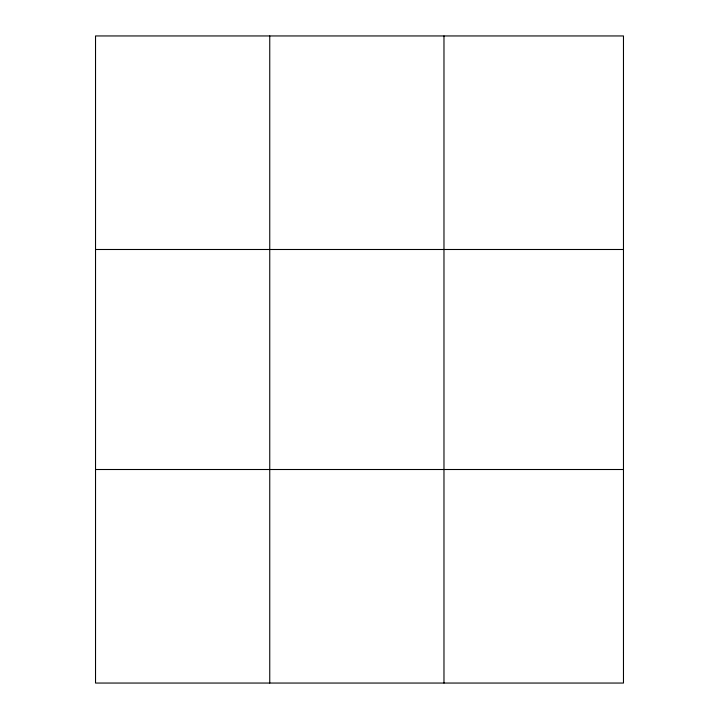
<?xml version="1.0" encoding="UTF-8"?>
<svg xmlns="http://www.w3.org/2000/svg" width="719" height="719" viewBox="0 0 719 719"><rect width="100%" height="100%" fill="white"/><g stroke="black" fill="none" stroke-linecap="round" stroke-linejoin="round"><path stroke-width="1.08" d="M269.751 35.95L269.751 683.05M443.974 35.95L443.974 683.05M95.528 249.493L623.472 249.493M95.528 469.507L623.472 469.507M623.472 652.546L623.472 683.05L95.528 683.05L95.528 35.95L623.472 35.95L623.472 652.546"/></g></svg>
